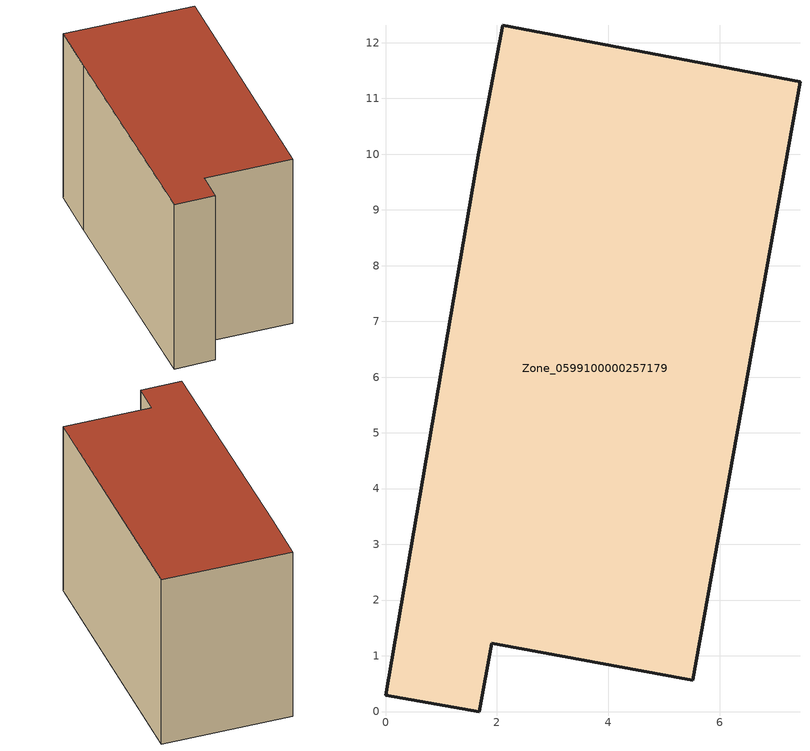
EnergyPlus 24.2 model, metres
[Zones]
Zone_0599100000257179
 floor ground (C_G): 1.67,10.03 2.1,12.31 7.44,11.3 5.51,0.56 1.91,1.23 1.68,0 0,0.29 z0
 wall outside (C_F): 1.68,0 1.91,1.23 5.51,0.56 7.44,11.3 2.1,12.31 1.67,10.03 0,0.29 1.68,0 z0:7.84
 roof outside (C_R): 5.51,0.56 7.44,11.3 2.1,12.31 1.67,10.03 0,0.29 1.68,0 1.91,1.23 z7.84
[BUILDING]
Pand.0599100000257179: North Axis=0; Terrain=City; Loads Convergence Tolerance Value=0.04; Temperature Convergence Tolerance Value=0.4; Solar Distribution=FullExterior; Maximum Number of Warmup Days=25; Minimum Number of Warmup Days=1
[Site:Location]
Rotterdam.The.Hague.AP_ZH_NLD Design_Conditions: Latitude=51.96; Longitude=4.45; Time Zone=1; Elevation=-4.5
[SITE:GROUNDTEMPERATURE:BUILDINGSURFACE]
18, 18, 18, 18, 18, 18, 18, 18, 18, 18, 18, 18
[MATERIAL] Thermal Absorptance=0.9; Solar Absorptance=0.7; Visible Absorptance=0.7
Name | Roughness | Thickness | Conductivity | Density | Specific Heat
G.TI.1975-1991 | MediumSmooth | 0.15 | 0.288461 | 540 | 1210
F.TI.1975-1991 | Rough | 0.3 | 0.230769 | 1920 | 840
R.TI.1975-1991 | MediumRough | 0.2 | 0.153846 | 1500 | 1000
[CONSTRUCTION]
C_G: G.TI.1975-1991
C_F: F.TI.1975-1991
C_R: R.TI.1975-1991
[ZONE]
Zone_0599100000257179: Type=1; Multiplier=1; Ceiling Height=Autocalculate; Volume=Autocalculate; Floor Area=autocalculate; Part of Total Floor Area=Yes
[ZONEINFILTRATION:DESIGNFLOWRATE]
Infil_Zone_0599100000257179: Zone or ZoneList or Space or SpaceList=Zone_0599100000257179; Schedule=AlwaysOn; Design Flow Rate Calculation Method=Flow/Area; Flow Rate per Floor Area=0.003; Constant Term Coefficient=1; Temperature Term Coefficient=0; Velocity Term Coefficient=0; Velocity Squared Term Coefficient=0
[HVACTEMPLATE:ZONE:IDEALLOADSAIRSYSTEM]
Zone_0599100000257179: Maximum Heating Supply Air Temperature=50; Minimum Cooling Supply Air Temperature=13; Maximum Heating Supply Air Humidity Ratio=0.0156; Minimum Cooling Supply Air Humidity Ratio=0.0077; Heating Limit=NoLimit; Cooling Limit=NoLimit; Dehumidification Control Type=ConstantSensibleHeatRatio; Cooling Sensible Heat Ratio=0.7; Dehumidification Setpoint=60; Humidification Control Type=None; Humidification Setpoint=30; Outdoor Air Method=None; Outdoor Air Flow Rate per Person=0.00944; Outdoor Air Flow Rate per Zone Floor Area=0; Outdoor Air Flow Rate per Zone=0; Demand Controlled Ventilation Type=None; Outdoor Air Economizer Type=NoEconomizer; Heat Recovery Type=None; Sensible Heat Recovery Effectiveness=0.7; Latent Heat Recovery Effectiveness=0.65
[ZONECONTROL:THERMOSTAT]
ThermostatControl_Zone_0599100000257179: Zone or ZoneList=Zone_0599100000257179; Control Type Schedule=DualSetpointControlType; Control 1=Thermostat_Zone_0599100000257179; Temperature Difference Between Cutout And Setpoint=0
[THERMOSTATSETPOINT:DUALSETPOINT]
Thermostat_Zone_0599100000257179: Heating Setpoint Temperature Schedule=HeatingSetpoint_Zone_0599100000257179; Cooling Setpoint Temperature Schedule=CoolingSetpoint_Zone_0599100000257179
[SCHEDULE:COMPACT]
HeatingSetpoint_Zone_0599100000257179: Through: 12/31, For: AllDays, Until: 24:00, 21
CoolingSetpoint_Zone_0599100000257179: Through: 12/31, For: AllDays, Until: 24:00, 24
DualSetpointControlType: Through: 12/31, For: AllDays, Until: 24:00, 4
AlwaysOn: Through: 12/31, For: AllDays, Until: 24:00, 1
